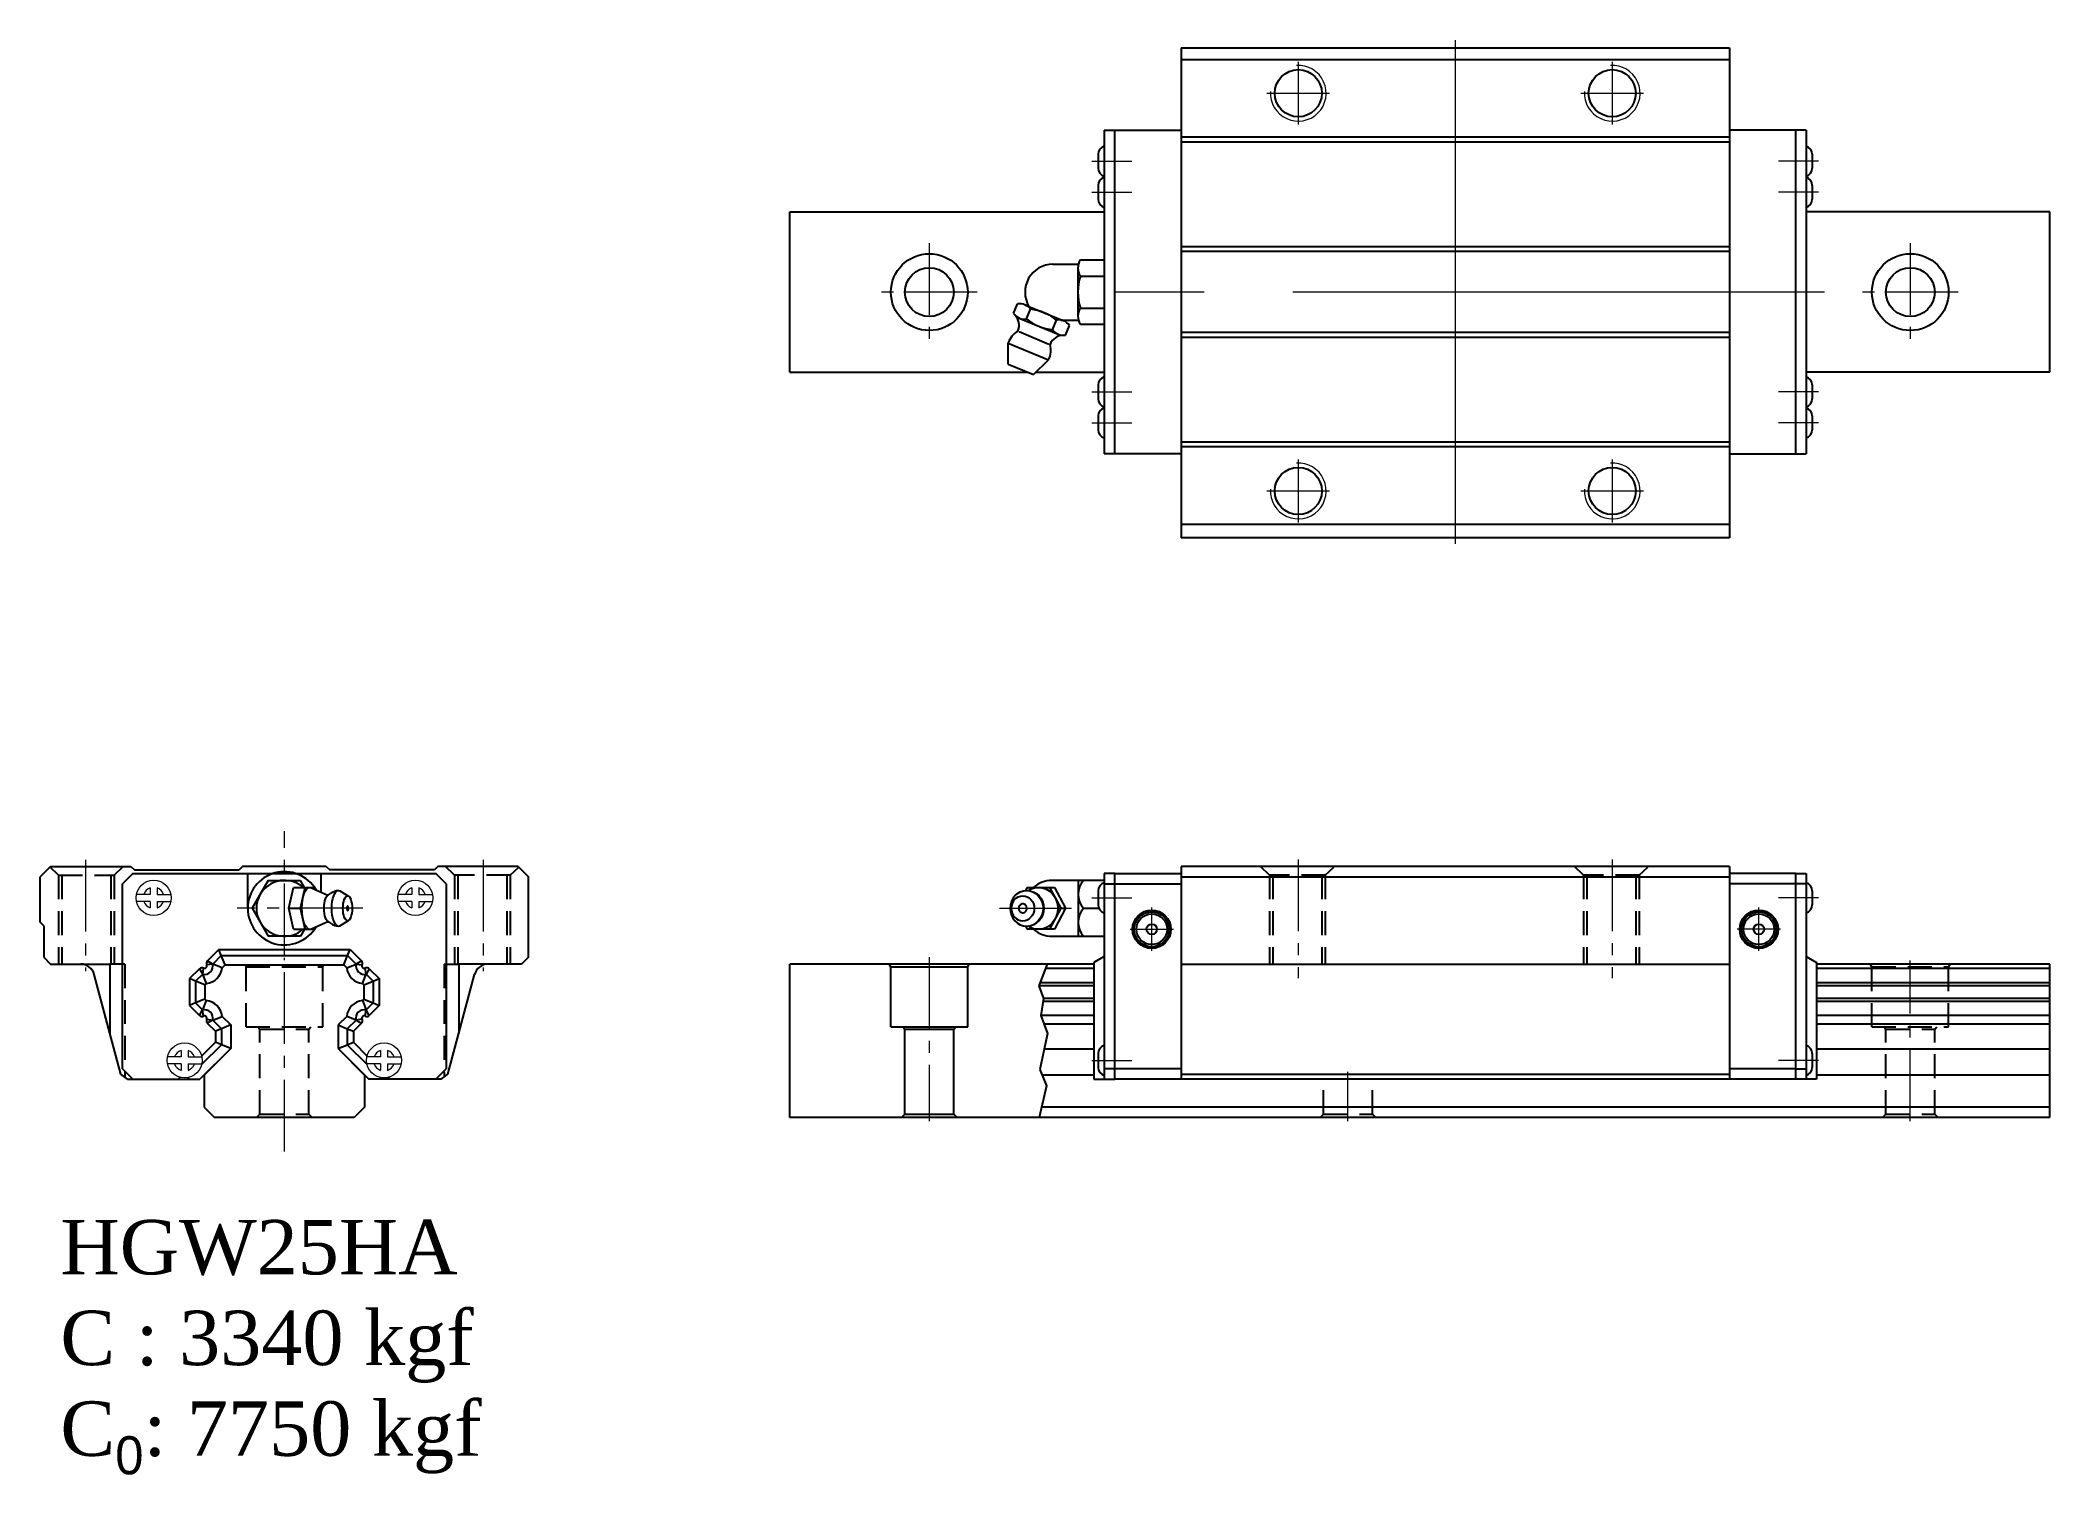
# Model space of a CAD drawing. Extents: x -35 to 253, y -57 to 149.
import ezdxf

# ---------------------------------------------------------------- set-up
doc = ezdxf.new("R2010")
doc.units = 0
doc.header["$LTSCALE"] = 2
doc.header["$MEASUREMENT"] = 0
doc.header["$PDSIZE"] = 0.001
doc.linetypes.add('CENTER2', pattern=[28.575, 19.05, -3.175, 3.175, -3.175])
doc.linetypes.add('DASHED2', pattern=[9.525, 6.35, -3.175])
doc.layers.get('0').update_dxf_attribs({"linetype": 'CONTINUOUS'})
doc.layers.add('中心線', color=4, linetype='CENTER2', lineweight=20)
doc.layers.add('指線', color=3, linetype='CONTINUOUS', lineweight=15)
doc.layers.add('建構線', color=1, linetype='CONTINUOUS')
doc.layers.add('虛線', color=6, linetype='DASHED2', plot=False)

# ---------------------------------------------------------------- blocks, each defined once
blk = doc.blocks.new('HGW25HA_F')
at = {"ltscale": 0.27}
for p, q in [((-48.8, 0), (-48.8, 29.5)), ((-48.8, 29.5), (-39.3, 29.5)), ((39.3, 30.5), (-39.3, 30.5)), ((-39.3, 30.5), (-39.3, 0)), ((-39.3, 29), (39.3, 29)), ((39.3, 30.5), (39.3, 0)), ((48.8, 29.5), (39.3, 29.5)), ((48.8, 0), (48.8, 29.5)), ((-48.8, 28), (-39.3, 28)), ((48.8, 28), (39.3, 28)), ((-39.3, 16.5), (39.3, 16.5)), ((-39.3, 1.5), (-48.8, 1.5)), ((48.8, 0), (-48.8, 0)), ((-39.3, 0.74), (39.3, 0.74)), ((48.8, 1.5), (39.3, 1.5))]:
    blk.add_line(p, q, dxfattribs=at)
for centre, radius in [((-43.5, 21.5), 2.75), ((-43.5, 21.5), 2.5), ((-43.5, 21.5), 2.2), ((43.52, 21.5), 2.75), ((43.52, 21.5), 2.5), ((43.52, 21.5), 2.2), ((-43.5, 21.5), 0.75), ((43.52, 21.5), 0.75)]:
    blk.add_circle(centre, radius, dxfattribs=at)
at = {"layer": '中心線', "ltscale": 0.27}
for p, q in [((-22.5, 31.5), (-22.5, 14.5)), ((22.5, 31.5), (22.5, 14.5)), ((-43.5, 18.39), (-43.5, 24.61)), ((43.52, 18.39), (43.52, 24.61)), ((-46.6, 21.5), (-40.4, 21.5)), ((46.62, 21.5), (40.42, 21.5))]:
    blk.add_line(p, q, dxfattribs=at)
at = {"layer": '虛線', "ltscale": 0.27}
for p, q in [((-26.62, 29.23), (-27.89, 30.5)), ((-26.62, 29.23), (-26.62, 16.5)), ((-18.62, 29.23), (-26.62, 29.23)), ((-26.12, 29.23), (-26.12, 16.5)), ((-19.12, 29.23), (-19.12, 16.5)), ((-18.62, 29.23), (-17.42, 30.42)), ((-18.62, 29.23), (-18.62, 16.5)), ((18.38, 29.23), (17.11, 30.5)), ((18.38, 29.23), (18.38, 16.5)), ((26.38, 29.23), (18.38, 29.23)), ((18.88, 29.23), (18.88, 16.5)), ((25.88, 29.23), (25.88, 16.5)), ((26.38, 29.23), (27.58, 30.42)), ((26.38, 29.23), (26.38, 16.5))]:
    blk.add_line(p, q, dxfattribs=at)
blk = doc.blocks.new('A$C5AC322EB')
blk.add_circle((0, 0), 3.38)
at = {"layer": '中心線'}
for p, q in [((0, -4.5), (0, 4.5)), ((-4.5, 0), (4.5, 0))]:
    blk.add_line(p, q, dxfattribs=at)
at = {"layer": '指線'}
blk.add_arc((0, 0), 4, 266.1774, 183.8226, dxfattribs=at)

msp = doc.modelspace()

# ---------------------------------------------------------------- linework, layer by layer
for p, q in [((128.51, 147.82), (207.11, 147.82)), ((128.51, 147.82), (128.51, 77.62)), ((207.11, 147.82), (207.11, 77.62)), ((207.11, 146.12), (128.51, 146.12)), ((117.51, 136.02), (117.51, 89.62)), ((218.11, 136.02), (218.11, 89.62)), ((116.62, 132.57), (116.62, 130.57)), ((207.11, 135.02), (128.51, 135.02)), ((207.11, 134.32), (128.51, 134.32)), ((218.99, 132.57), (218.99, 130.57)), ((116.62, 128.12), (116.62, 126.12)), ((218.99, 128.12), (218.99, 126.12)), ((72.43, 124.32), (117.51, 124.32)), ((72.43, 101.32), (72.43, 124.32)), ((253.03, 124.32), (218.11, 124.32)), ((207.11, 119.32), (128.51, 119.32)), ((207.11, 118.62), (128.51, 118.62)), ((207.11, 107.02), (128.51, 107.02)), ((207.11, 106.32), (128.51, 106.32)), ((72.43, 101.32), (106.55, 101.32)), ((107.7, 101.32), (117.51, 101.32)), ((253.03, 101.32), (218.11, 101.32)), ((116.62, 99.52), (116.62, 97.52)), ((218.99, 99.52), (218.99, 97.52)), ((116.62, 95.07), (116.62, 93.07)), ((218.99, 95.07), (218.99, 93.07)), ((207.11, 91.32), (128.51, 91.32)), ((207.11, 90.62), (128.51, 90.62)), ((207.11, 79.52), (128.51, 79.52)), ((207.11, 77.62), (128.51, 77.62)), ((117.51, 29.5), (117.51, 0)), ((119.01, 29.5), (117.51, 29.5)), ((216.61, 29.5), (218.11, 29.5)), ((218.11, 29.5), (218.11, 0)), ((116.62, 27), (116.62, 25)), ((117.51, 28), (119.01, 28)), ((218.11, 28), (216.61, 28)), ((218.99, 27), (218.99, 25)), ((117.51, 17.59), (116.01, 16.72)), ((218.11, 17.59), (219.61, 16.72)), ((116.01, 16.72), (116.01, 0)), ((219.61, 16.72), (219.61, 0)), ((116.62, 3.7), (116.62, 1.7)), ((218.99, 3.7), (218.99, 1.7)), ((116.01, 0), (119.01, 0)), ((119.01, 1.5), (117.51, 1.5)), ((216.61, 1.5), (218.11, 1.5)), ((219.61, 0), (216.61, 0))]:
    msp.add_line(p, q)
at = {"ltscale": 0.27}
for p, q in [((117.51, 136.02), (128.51, 136.02)), ((119.01, 89.62), (119.01, 136.02)), ((218.11, 136.02), (207.11, 136.02)), ((216.61, 89.62), (216.61, 136.02)), ((253.03, 101.32), (253.03, 124.32)), ((128.51, 89.62), (117.51, 89.62)), ((207.11, 89.62), (218.11, 89.62)), ((-33.5, 30.5), (-35, 29)), ((-35, 22.5), (-35, 29)), ((-33.5, 30.5), (-22, 30.5)), ((-21.7, 29.5), (-23.2, 28)), ((-22, 30.5), (-21.5, 30)), ((-21.7, 29.5), (21.7, 29.5)), ((-21.5, 30), (-6.5, 30)), ((-6, 30.5), (-6.5, 30)), ((6, 30.5), (-6, 30.5)), ((-5.25, 24.5), (-5.25, 29.5)), ((5.25, 26.82), (5.25, 29.5)), ((6, 30.5), (6.5, 30)), ((21.5, 30), (6.5, 30)), ((22, 30.5), (21.5, 30)), ((23.2, 28), (21.7, 29.5)), ((33.5, 30.5), (22, 30.5)), ((33.5, 30.5), (35, 29)), ((35, 17.5), (35, 29)), ((216.61, 0), (216.61, 29.5)), ((-23.2, 1.5), (-23.2, 28)), ((-2.31, 28.5), (-4.62, 24.5)), ((-2.31, 28.5), (2.31, 28.5)), ((0.64, 24.5), (1.3, 27.5)), ((1.3, 27.5), (4.32, 27.5)), ((2.89, 27.5), (2.31, 28.5)), ((2.33, 24.5), (2.99, 27.5)), ((2.59, 25.65), (2.7, 26.17)), ((2.7, 26.17), (2.84, 26.62)), ((2.84, 26.62), (3.01, 26.99)), ((3.01, 26.99), (3.21, 27.27)), ((3.21, 27.27), (3.43, 27.44)), ((3.43, 27.44), (3.65, 27.5)), ((3.65, 27.5), (3.88, 27.44)), ((3.88, 27.44), (5.88, 26.54)), ((4.38, 27.22), (4.32, 27.5)), ((5.88, 26.54), (6.12, 26.44)), ((5.9, 25.88), (6.01, 26.12)), ((6.01, 26.12), (6.14, 26.3)), ((6.12, 26.44), (6.33, 26.45)), ((6.14, 26.3), (6.28, 26.41)), ((6.28, 26.41), (6.33, 26.45)), ((6.33, 26.45), (6.89, 26.81)), ((6.72, 26.68), (6.89, 26.81)), ((6.89, 26.81), (7.21, 26.98)), ((6.95, 25.92), (7.07, 26.31)), ((7.07, 26.31), (7.22, 26.62)), ((7.21, 26.98), (7.4, 27.03)), ((7.22, 26.62), (7.39, 26.86)), ((7.39, 26.86), (7.57, 27)), ((7.4, 27.03), (7.76, 27.05)), ((7.57, 27), (7.76, 27.05)), ((7.76, 27.05), (7.95, 27)), ((7.95, 27), (9.21, 26.26)), ((8.59, 25.77), (8.69, 25.99)), ((8.69, 25.99), (8.81, 26.16)), ((8.81, 26.16), (8.94, 26.26)), ((8.94, 26.26), (9.07, 26.29)), ((9.07, 26.29), (9.21, 26.26)), ((9.21, 26.26), (9.33, 26.16)), ((9.45, 25.99), (9.33, 26.16)), ((9.56, 25.77), (9.45, 25.99)), ((23.2, 28), (23.2, 1.5)), ((104.7, 26.31), (104.41, 25.92)), ((104.66, 25.77), (104.91, 25.99)), ((104.7, 26.31), (105.06, 26.62)), ((104.91, 25.99), (105.19, 26.16)), ((105.06, 26.62), (105.46, 26.86)), ((105.17, 26.14), (105.17, 26.14)), ((105.19, 26.16), (105.5, 26.26)), ((105.46, 26.86), (105.91, 27)), ((105.5, 26.26), (105.83, 26.29)), ((105.83, 26.29), (106.15, 26.26)), ((105.91, 27), (106.37, 27.05)), ((106.15, 26.26), (106.46, 26.16)), ((106.47, 27.5), (106.22, 27.04)), ((106.37, 27.05), (106.83, 27)), ((106.46, 26.16), (106.75, 25.99)), ((106.47, 27.5), (110.37, 27.5)), ((106.59, 27.03), (107.01, 27.27)), ((106.75, 25.99), (107, 25.77)), ((106.83, 27), (106.97, 26.98)), ((106.83, 27), (107.27, 26.86)), ((106.97, 26.98), (107.41, 26.83)), ((107.01, 27.27), (107.53, 27.44)), ((107.27, 26.86), (107.68, 26.62)), ((107.41, 26.83), (107.81, 26.6)), ((107.53, 27.44), (108.07, 27.5)), ((107.68, 26.62), (108.04, 26.31)), ((107.81, 26.6), (108.17, 26.29)), ((108.04, 26.31), (108.33, 25.92)), ((108.07, 27.5), (108.61, 27.44)), ((108.17, 26.29), (108.46, 25.9)), ((108.61, 27.44), (109.13, 27.27)), ((109.13, 27.27), (109.61, 26.99)), ((109.61, 26.99), (110.03, 26.62)), ((109.67, 27.5), (111.27, 24.5)), ((117.51, 28.5), (110, 28.5)), ((110.03, 26.62), (110.37, 26.17)), ((110.37, 27.5), (111.97, 24.5)), ((110.37, 26.17), (110.63, 25.65)), ((113.75, 28.5), (113.75, 20.5)), ((-4.62, 24.5), (-2.31, 20.5)), ((0.64, 24.5), (2.33, 24.5)), ((1.3, 21.5), (0.64, 24.5)), ((2.99, 21.5), (2.33, 24.5)), ((2.5, 24.5), (2.53, 25.09)), ((2.53, 23.91), (2.5, 24.5)), ((2.53, 25.09), (2.59, 25.65)), ((2.59, 23.35), (2.53, 23.91)), ((2.7, 22.83), (2.59, 23.35)), ((5.68, 24.5), (5.7, 24.88)), ((5.7, 24.12), (5.68, 24.5)), ((5.7, 24.88), (5.74, 25.25)), ((5.74, 23.75), (5.7, 24.12)), ((5.74, 25.25), (5.81, 25.58)), ((5.81, 23.42), (5.74, 23.75)), ((5.81, 25.58), (5.9, 25.88)), ((5.9, 23.12), (5.81, 23.42)), ((6.01, 22.88), (5.9, 23.12)), ((6.79, 24.5), (6.81, 25)), ((6.81, 24), (6.79, 24.5)), ((6.81, 25), (6.86, 25.48)), ((6.86, 23.52), (6.81, 24)), ((6.86, 25.48), (6.95, 25.92)), ((6.95, 23.08), (6.86, 23.52)), ((7.07, 22.69), (6.95, 23.08)), ((8.39, 24.5), (8.4, 24.85)), ((8.4, 24.15), (8.39, 24.5)), ((8.4, 24.85), (8.44, 25.19)), ((8.44, 23.81), (8.4, 24.15)), ((8.44, 25.19), (8.5, 25.5)), ((8.5, 23.5), (8.44, 23.81)), ((8.5, 25.5), (8.59, 25.77)), ((8.59, 23.23), (8.5, 23.5)), ((8.69, 23.01), (8.59, 23.23)), ((9.45, 23.01), (9.56, 23.23)), ((9.64, 25.5), (9.56, 25.77)), ((9.56, 23.23), (9.64, 23.5)), ((9.7, 25.19), (9.64, 25.5)), ((9.64, 23.5), (9.7, 23.81)), ((9.74, 24.85), (9.7, 25.19)), ((9.7, 23.81), (9.74, 24.15)), ((9.76, 24.5), (9.74, 24.85)), ((9.74, 24.15), (9.76, 24.5)), ((104.05, 25), (104.01, 24.5)), ((104.01, 24.5), (104.05, 24)), ((104.19, 25.48), (104.05, 25)), ((104.05, 24), (104.19, 23.52)), ((104.2, 24.85), (104.17, 24.5)), ((104.17, 24.5), (104.2, 24.15)), ((104.41, 25.92), (104.19, 25.48)), ((104.19, 23.52), (104.41, 23.08)), ((104.3, 25.19), (104.2, 24.85)), ((104.2, 24.15), (104.3, 23.81)), ((104.45, 25.5), (104.3, 25.19)), ((104.3, 23.81), (104.45, 23.5)), ((104.41, 23.08), (104.7, 22.69)), ((104.66, 25.77), (104.45, 25.5)), ((104.45, 23.5), (104.66, 23.23)), ((104.66, 23.23), (104.91, 23.01)), ((106.75, 23.01), (107, 23.23)), ((107, 25.77), (107.2, 25.5)), ((107.2, 23.5), (107, 23.23)), ((107.2, 25.5), (107.35, 25.19)), ((107.35, 23.81), (107.2, 23.5)), ((107.35, 25.19), (107.45, 24.85)), ((107.45, 24.15), (107.35, 23.81)), ((107.45, 24.85), (107.48, 24.5)), ((107.48, 24.5), (107.45, 24.15)), ((108.33, 23.08), (108.04, 22.69)), ((108.46, 23.1), (108.17, 22.71)), ((108.33, 25.92), (108.55, 25.48)), ((108.55, 23.52), (108.33, 23.08)), ((108.46, 25.9), (108.67, 25.47)), ((108.67, 23.53), (108.46, 23.1)), ((108.55, 25.48), (108.68, 25)), ((108.68, 24), (108.55, 23.52)), ((108.67, 25.47), (108.8, 24.99)), ((108.8, 24.01), (108.67, 23.53)), ((108.68, 25), (108.73, 24.5)), ((108.73, 24.5), (108.68, 24)), ((108.8, 24.99), (108.85, 24.5)), ((108.85, 24.5), (108.8, 24.01)), ((111.27, 24.5), (109.67, 21.5)), ((111.97, 24.5), (110.37, 21.5)), ((110.63, 23.35), (110.37, 22.83)), ((110.63, 25.65), (110.79, 25.09)), ((110.79, 23.91), (110.63, 23.35)), ((110.79, 25.09), (110.84, 24.5)), ((110.84, 24.5), (110.79, 23.91)), ((111.27, 24.5), (111.97, 24.5)), ((114.53, 24.5), (116.74, 24.5)), ((-34.5, 22), (-35, 22.5)), ((-34.5, 22), (-34.5, 17.5)), ((2.31, 20.5), (-2.31, 20.5)), ((1.3, 21.5), (4.32, 21.5)), ((2.89, 21.5), (2.31, 20.5)), ((2.84, 22.38), (2.7, 22.83)), ((3.01, 22.01), (2.84, 22.38)), ((3.21, 21.73), (3.01, 22.01)), ((3.21, 21.73), (3.43, 21.56)), ((3.43, 21.56), (3.65, 21.5)), ((3.65, 21.5), (3.88, 21.56)), ((3.88, 21.56), (5.88, 22.46)), ((4.32, 21.5), (4.38, 21.78)), ((5.88, 22.46), (6.12, 22.56)), ((6.14, 22.7), (6.01, 22.88)), ((6.07, 22.56), (6.12, 22.56)), ((6.12, 22.56), (6.33, 22.55)), ((6.14, 22.7), (6.28, 22.59)), ((6.28, 22.59), (6.33, 22.55)), ((6.33, 22.55), (6.89, 22.19)), ((6.89, 22.19), (7.21, 22.02)), ((7.22, 22.38), (7.07, 22.69)), ((7.21, 22.02), (7.4, 21.97)), ((7.39, 22.14), (7.22, 22.38)), ((7.39, 22.14), (7.57, 22)), ((7.4, 21.97), (7.76, 21.95)), ((7.57, 22), (7.76, 21.95)), ((7.76, 21.95), (7.95, 22)), ((7.95, 22), (9.21, 22.74)), ((8.81, 22.84), (8.69, 23.01)), ((8.8, 22.86), (8.8, 22.86)), ((8.81, 22.84), (8.94, 22.74)), ((8.94, 22.74), (9.07, 22.71)), ((9.07, 22.71), (9.21, 22.74)), ((9.21, 22.74), (9.33, 22.84)), ((9.33, 22.84), (9.45, 23.01)), ((104.7, 22.69), (105.06, 22.38)), ((104.91, 23.01), (105.19, 22.84)), ((105.06, 22.38), (105.46, 22.14)), ((105.17, 22.86), (105.17, 22.86)), ((105.19, 22.84), (105.5, 22.74)), ((105.46, 22.14), (105.91, 22)), ((105.5, 22.74), (105.83, 22.71)), ((105.83, 22.71), (106.15, 22.74)), ((105.91, 22), (106.37, 21.95)), ((106.15, 22.74), (106.46, 22.84)), ((106.22, 21.96), (106.47, 21.5)), ((106.37, 21.95), (106.83, 22)), ((106.46, 22.84), (106.75, 23.01)), ((110.37, 21.5), (106.47, 21.5)), ((106.59, 21.97), (107.01, 21.73)), ((106.83, 22), (107.27, 22.14)), ((106.83, 22), (106.97, 22.02)), ((106.97, 22.02), (107.41, 22.17)), ((107.01, 21.73), (107.53, 21.56)), ((107.27, 22.14), (107.68, 22.38)), ((107.41, 22.17), (107.81, 22.4)), ((107.53, 21.56), (108.07, 21.5)), ((107.68, 22.38), (108.04, 22.69)), ((107.81, 22.4), (108.17, 22.71)), ((108.07, 21.5), (108.61, 21.56)), ((108.61, 21.56), (109.13, 21.73)), ((109.13, 21.73), (109.61, 22.01)), ((109.61, 22.01), (110.03, 22.38)), ((110, 20.5), (117.51, 20.5)), ((110.37, 22.83), (110.03, 22.38)), ((-34.5, 17.5), (-33.5, 16.5)), ((-9.42, 18.59), (-11.04, 16.96)), ((-9.06, 17.72), (-10.27, 16.51)), ((-9.42, 18.59), (9.42, 18.59)), ((-9.06, 17.72), (-9.42, 18.59)), ((-8.51, 16.4), (-9.06, 17.72)), ((-9.06, 17.72), (9.06, 17.72)), ((8.51, 16.4), (9.06, 17.72)), ((9.06, 17.72), (9.42, 18.59)), ((9.06, 17.72), (10.27, 16.51)), ((9.42, 18.59), (11.04, 16.96)), ((35, 17.5), (34, 16.5)), ((-33.5, 16.5), (-25, 16.5)), ((-25, 6.6), (-27.26, 15.02)), ((-25, 16.5), (-25, 6.6)), ((-12.17, 15.84), (-13.59, 14.42)), ((-13.59, 14.42), (-13.59, 10.57)), ((-12.73, 14.06), (-13.59, 14.42)), ((-11.71, 15.07), (-12.73, 14.06)), ((-12.17, 15.84), (-11.71, 15.07)), ((-11.71, 15.07), (-11.6, 15.94)), ((-11.18, 13.73), (-11.71, 15.07)), ((-10.27, 16.51), (-11.14, 16.39)), ((-11.04, 16.96), (-10.27, 16.51)), ((-8.93, 15.98), (-10.27, 16.51)), ((-8.51, 16.4), (-8.93, 15.98)), ((-8.51, 16.4), (-8.93, 15.98)), ((-8.51, 16.4), (8.51, 16.4)), ((-8.51, 16.4), (8.51, 16.4)), ((8.51, 16.4), (8.93, 15.98)), ((8.51, 16.4), (8.93, 15.98)), ((8.93, 15.98), (10.27, 16.51)), ((11.04, 16.96), (10.27, 16.51)), ((10.27, 16.51), (11.14, 16.39)), ((11.18, 13.73), (11.71, 15.07)), ((11.71, 15.07), (11.6, 15.94)), ((12.17, 15.84), (11.71, 15.07)), ((11.71, 15.07), (12.72, 14.06)), ((12.17, 15.84), (13.59, 14.42)), ((12.72, 14.06), (13.59, 14.42)), ((13.59, 14.42), (13.59, 10.57)), ((34, 16.5), (25, 16.5)), ((25, 16.5), (25, 6.6)), ((25, 6.6), (27.26, 15.02)), ((116.01, 16.5), (72.43, 16.5)), ((72.43, -5.5), (72.43, 16.5)), ((86.93, 16.1), (86.7, 16.5)), ((86.93, 7.5), (86.93, 16.1)), ((86.93, 16.1), (97.93, 16.1)), ((97.93, 16.1), (98.16, 16.5)), ((97.93, 7.5), (97.93, 16.1)), ((116.01, 15.86), (109.06, 15.86)), ((253.03, 16.5), (219.61, 16.5)), ((253.03, 15.86), (219.61, 15.86)), ((253.03, -5.5), (253.03, 16.5)), ((253.03, -5.5), (253.03, 16.5)), ((-11.4, 13.51), (-12.73, 14.06)), ((-12.73, 14.06), (-12.73, 10.93)), ((-11.18, 13.73), (-11.4, 13.51)), ((-11.18, 13.73), (-11.4, 13.51)), ((-11.4, 13.51), (-11.4, 11.48)), ((-11.4, 13.51), (-11.4, 11.48)), ((11.18, 13.73), (11.4, 13.51)), ((11.18, 13.73), (11.4, 13.51)), ((11.4, 13.51), (12.72, 14.06)), ((11.4, 13.51), (11.4, 11.48)), ((11.4, 13.51), (11.4, 11.48)), ((12.72, 14.06), (12.72, 10.93)), ((116.01, 13.41), (108.13, 13.41)), ((116.01, 13.84), (108.29, 13.84)), ((116.01, 11.58), (108.79, 11.58)), ((253.03, 13.84), (219.61, 13.84)), ((253.03, 13.41), (219.61, 13.41)), ((253.03, 11.58), (219.61, 11.58)), ((-12.73, 10.93), (-13.59, 10.57)), ((-13.59, 10.57), (-12.17, 9.16)), ((-11.4, 11.48), (-12.73, 10.93)), ((-12.73, 10.93), (-11.72, 9.93)), ((-12.17, 9.16), (-11.72, 9.93)), ((-11.19, 11.27), (-11.72, 9.93)), ((-11.6, 9.06), (-11.72, 9.93)), ((-11.4, 11.48), (-11.19, 11.27)), ((-11.4, 11.48), (-11.19, 11.27)), ((-10.27, 8.48), (-8.93, 9.01)), ((-8.93, 9.01), (-7.7, 7.78)), ((-8.93, 9.01), (-7.7, 7.78)), ((8.93, 9.01), (7.7, 7.78)), ((8.93, 9.01), (7.7, 7.78)), ((10.27, 8.48), (8.93, 9.01)), ((11.4, 11.48), (11.19, 11.27)), ((11.4, 11.48), (11.19, 11.27)), ((11.19, 11.27), (11.72, 9.93)), ((11.4, 11.48), (12.72, 10.93)), ((11.6, 9.06), (11.72, 9.93)), ((12.72, 10.93), (11.72, 9.93)), ((12.17, 9.16), (11.72, 9.93)), ((13.59, 10.57), (12.17, 9.16)), ((12.72, 10.93), (13.59, 10.57)), ((116.01, 9.13), (108.42, 9.13)), ((116.01, 11.16), (108.73, 11.16)), ((253.03, 11.16), (219.61, 11.16)), ((253.03, 9.13), (219.61, 9.13)), ((-23.43, 0.74), (-25, 6.6)), ((-11.14, 8.61), (-10.27, 8.48)), ((-10.27, 8.48), (-11.05, 8.03)), ((-11.05, 8.03), (-9.89, 6.87)), ((-10.27, 8.48), (-9.03, 7.23)), ((-9.03, 7.23), (-9.89, 6.87)), ((-9.89, 6.87), (-9.89, 5.31)), ((-7.7, 7.78), (-9.03, 7.23)), ((-9.03, 7.23), (-9.03, 4.95)), ((-7.7, 7.78), (-7.7, 4.4)), ((-7.7, 7.78), (-7.7, 4.4)), ((7.7, 7.78), (9.02, 7.23)), ((7.7, 7.78), (7.7, 4.4)), ((7.7, 7.78), (7.7, 4.4)), ((10.27, 8.48), (9.02, 7.23)), ((9.02, 7.23), (9.02, 4.95)), ((9.02, 7.23), (9.89, 6.87)), ((11.05, 8.03), (9.89, 6.87)), ((9.89, 6.87), (9.89, 5.31)), ((11.14, 8.61), (10.27, 8.48)), ((10.27, 8.48), (11.05, 8.03)), ((23.43, 0.74), (25, 6.6)), ((86.93, 7.5), (97.93, 7.5)), ((88.63, 7.5), (88.93, 7.2)), ((88.93, 7.2), (95.93, 7.2)), ((88.93, -5), (88.93, 7.2)), ((95.93, 7.2), (96.23, 7.5)), ((95.93, -5), (95.93, 7.2)), ((116.01, 7.88), (108.88, 7.88)), ((253.03, 7.88), (219.61, 7.88)), ((-7.7, 4.4), (-12.1, 0)), ((-9.89, 5.31), (-11.88, 3.32)), ((-9.03, 4.95), (-11.87, 2.1)), ((-7.7, 4.4), (-11.5, 0.6)), ((-9.03, 4.95), (-9.89, 5.31)), ((-7.7, 4.4), (-9.03, 4.95)), ((7.7, 4.4), (9.02, 4.95)), ((7.7, 4.4), (12.1, 0)), ((7.7, 4.4), (11.5, 0.6)), ((9.02, 4.95), (9.89, 5.31)), ((9.02, 4.95), (11.87, 2.1)), ((9.89, 5.31), (11.88, 3.32)), ((116.01, 4.3), (108.9, 4.3)), ((253.03, 4.3), (219.61, 4.3)), ((-22.47, 0), (-23.43, 0.74)), ((-23.2, 1.5), (-21.7, 0)), ((-14.92, 0.28), (-15.2, 0)), ((-13.7, 0.27), (-13.97, 0)), ((13.7, 0.27), (13.97, 0)), ((14.92, 0.28), (15.2, 0)), ((21.7, 0), (23.2, 1.5)), ((22.47, 0), (23.43, 0.74)), ((116.01, 0.6), (108.61, 0.6)), ((253.03, 0.6), (219.61, 0.6)), ((-22.47, 0), (-12.1, 0)), ((22.47, 0), (12.1, 0)), ((148.43, -5.5), (72.43, -5.5)), ((88.43, -5.5), (88.93, -5)), ((88.93, -5), (95.93, -5)), ((95.93, -5), (96.43, -5.5)), ((152.43, -4), (108.54, -4)), ((253.03, -5.5), (146.22, -5.5)), ((253.03, -4), (146.37, -4))]:
    msp.add_line(p, q, dxfattribs=at)
at = {"linetype": 'Continuous'}
for p, q in [((110.15, 116.82), (113.82, 116.82)), ((113.75, 109.37), (113.75, 116.27)), ((114.08, 117.42), (117.51, 117.42)), ((114.08, 115.12), (117.51, 115.12)), ((104.51, 109.74), (105.09, 111.13)), ((106.13, 111.01), (111.71, 108.7)), ((106.37, 108.97), (106.95, 110.36)), ((114.08, 110.52), (117.51, 110.52)), ((105.31, 107.15), (109.56, 105.38)), ((105.33, 109.08), (110.91, 106.77)), ((110.09, 107.43), (110.66, 108.81)), ((111.28, 108.82), (113.82, 108.82)), ((111.95, 106.66), (112.52, 108.04)), ((114.08, 108.22), (117.51, 108.22)), ((103.75, 105.52), (109.51, 103.13)), ((103.75, 102.49), (103.75, 105.52)), ((103.75, 102.49), (107.36, 100.99)), ((107.36, 100.99), (109.51, 103.13))]:
    msp.add_line(p, q, dxfattribs=at)
at = {"color": 0, "ltscale": 0.27}
for p, q in [((-11.5, 0.6), (-11.5, -4)), ((11.5, 0.6), (11.5, -4)), ((-11.5, -4), (-10, -5.5)), ((10, -5.5), (-10, -5.5)), ((11.5, -4), (10, -5.5))]:
    msp.add_line(p, q, dxfattribs=at)
at = {"ltscale": 0.27}
for points in [[(8.95, 24.5), (8.99, 24.28), (9.02, 24.22), (9.05, 24.19), (9.09, 24.19), (9.13, 24.22), (9.16, 24.28), (9.19, 24.41), (9.19, 24.5), (9.16, 24.72), (9.12, 24.78), (9.09, 24.81), (9.05, 24.81), (9.02, 24.78), (8.99, 24.72), (8.96, 24.59), (8.95, 24.5)], [(106.42, 24.5), (106.38, 24.71), (106.34, 24.82), (106.28, 24.91), (106.2, 25), (106.11, 25.06), (106.01, 25.11), (105.88, 25.14), (105.75, 25.14), (105.65, 25.11), (105.53, 25.05), (105.42, 24.96), (105.33, 24.85), (105.27, 24.73), (105.25, 24.63), (105.23, 24.5), (105.27, 24.29), (105.31, 24.18), (105.37, 24.09), (105.45, 24), (105.55, 23.94), (105.64, 23.89), (105.78, 23.86), (105.9, 23.86), (106.01, 23.89), (106.12, 23.95), (106.23, 24.04), (106.32, 24.15), (106.38, 24.27), (106.41, 24.37), (106.42, 24.5)]]:
    msp.add_lwpolyline(points, dxfattribs=at)
for centre, radius in [((92.43, 112.82), 5.5), ((233.03, 112.82), 5.5), ((92.43, 112.82), 3.5), ((233.03, 112.82), 3.5)]:
    msp.add_circle(centre, radius)
for centre, start, end in [((117.84, 132.56), 105.963, 179.0724), ((217.77, 132.56), 0.9276, 74.037), ((117.84, 130.59), 180.9276, 254.037), ((217.77, 130.59), 285.963, 359.0724), ((117.84, 128.1), 105.963, 179.0724), ((217.77, 128.1), 0.9276, 74.037), ((117.84, 126.14), 180.9276, 254.037), ((217.77, 126.14), 285.963, 359.0724), ((117.84, 99.5), 105.963, 179.0724), ((217.77, 99.5), 0.9276, 74.037), ((117.84, 97.54), 180.9276, 254.037), ((117.84, 95.05), 105.963, 179.0724), ((217.77, 97.54), 285.963, 359.0724), ((217.77, 95.05), 0.9276, 74.037), ((117.84, 93.09), 180.9276, 254.037), ((217.77, 93.09), 285.963, 359.0724), ((117.84, 26.98), 105.963, 179.0724), ((217.77, 26.98), 0.9276, 74.037), ((117.84, 25.02), 180.9276, 254.037), ((217.77, 25.02), 285.963, 359.0724), ((117.84, 3.68), 105.963, 179.0724), ((217.77, 3.68), 0.9276, 74.037), ((117.84, 1.72), 180.9276, 254.037), ((217.77, 1.72), 285.963, 359.0724)]:
    msp.add_arc(centre, 1.22, start, end)
at = {"linetype": 'Continuous'}
for centre, radius, start, end in [((110.15, 112.82), 4, 90, 210.8352), ((115.86, 116.27), 2.12, 147.1328, 212.8672), ((121.71, 112.82), 7.97, 163.2213, 196.7787), ((106.04, 110.8), 1.85, 214.6328, 280.3672), ((103.24, 108.06), 2.06, 335.8479, 45.8479), ((105.42, 109.3), 1.85, 34.6328, 100.3672), ((106.25, 103.42), 6.97, 50.7213, 84.2787), ((115.86, 109.37), 2.12, 147.1328, 212.8672), ((106.49, 104.71), 2.86, 118.5865, 163.5865), ((110.79, 114.37), 6.97, 230.7213, 264.2787), ((111.66, 104.58), 2.06, 89.1521, 159.1521), ((111.62, 108.49), 1.85, 214.6328, 280.3672), ((111, 106.99), 1.85, 34.6328, 100.3672), ((107, 104.5), 2.86, 331.4135, 16.4135)]:
    msp.add_arc(centre, radius, start, end, dxfattribs=at)
at = {"ltscale": 0.27}
for centre, radius, start, end in [((0, 24.5), 5.25, 30.2433, 329.7567), ((0, 24.5), 4, 48.5904, 311.4096), ((110, 24.5), 4, 90, 131.4096), ((116.7, 26.5), 2.95, 137.3886, 222.6114), ((116.7, 22.5), 2.95, 137.3886, 222.6114), ((110, 24.5), 4, 228.5904, 270), ((-29.19, 14.5), 2, 15, 90), ((-11.81, 15.49), 0.5, 64.2077, 135), ((-11.45, 16.24), 1.21, 257.1573, 12.8428), ((-11.45, 16.24), 0.34, 244.2077, 25.7923), ((-10.69, 16.61), 0.5, 135, 205.7923), ((-11.45, 16.24), 2.53, 276.0063, 353.9937), ((-11.45, 16.24), 2.53, 276.0063, 353.9937), ((11.45, 16.24), 2.53, 186.0063, 263.9937), ((11.45, 16.24), 2.53, 186.0063, 263.9937), ((11.45, 16.24), 1.21, 167.1572, 282.8427), ((10.69, 16.61), 0.5, 334.2077, 45), ((11.45, 16.24), 0.34, 154.2077, 295.7923), ((11.81, 15.49), 0.5, 45, 115.7923), ((29.19, 14.5), 2, 90, 165), ((-11.82, 9.51), 0.5, 225, 296.3491), ((-11.45, 8.76), 1.21, 346.7246, 103.2754), ((-11.45, 8.76), 0.34, 333.6509, 116.3491), ((-11.45, 8.76), 2.53, 5.7292, 84.2708), ((-11.45, 8.76), 2.53, 5.7292, 84.2708), ((11.45, 8.76), 2.53, 95.7292, 174.2708), ((11.45, 8.76), 2.53, 95.7292, 174.2708), ((11.45, 8.76), 1.21, 76.7246, 193.2754), ((11.45, 8.76), 0.34, 63.6509, 206.3491), ((11.82, 9.51), 0.5, 243.6509, 315), ((-10.69, 8.38), 0.5, 153.6509, 225), ((10.69, 8.38), 0.5, 315, 26.3491)]:
    msp.add_arc(centre, radius, start, end, dxfattribs=at)
for p in [(9.76, 24.5), (104.01, 24.5)]:
    msp.add_point(p)
at = {"layer": '中心線', "ltscale": 2}
for p, q in [((167.81, 148.92), (167.81, 76.72)), ((220.74, 112.82), (115.8, 112.82))]:
    msp.add_line(p, q, dxfattribs=at)
at = {"layer": '中心線'}
for p, q in [((115.72, 131.57), (121.48, 131.57)), ((219.89, 131.57), (214.14, 131.57)), ((115.72, 127.12), (121.48, 127.12)), ((219.89, 127.12), (214.14, 127.12)), ((115.72, 98.52), (121.48, 98.52)), ((219.89, 98.52), (214.14, 98.52)), ((115.72, 94.07), (121.48, 94.07)), ((219.89, 94.07), (214.14, 94.07)), ((115.72, 26), (121.48, 26)), ((219.89, 26), (214.14, 26)), ((115.72, 2.7), (121.48, 2.7)), ((219.89, 2.7), (214.14, 2.7))]:
    msp.add_line(p, q, dxfattribs=at)
at = {"layer": '中心線', "ltscale": 0.27}
for p, q in [((92.43, 119.83), (92.43, 105.82)), ((233.03, 119.83), (233.03, 105.82)), ((99.31, 112.82), (85.55, 112.82)), ((239.91, 112.82), (226.15, 112.82)), ((0, 17.75), (0, 35.57)), ((-28.5, 31.45), (-28.5, 15.5)), ((28.5, 31.45), (28.5, 15.5)), ((11.26, 24.5), (-6.75, 24.5)), ((102.51, 24.5), (116.74, 24.5)), ((0, -10.35), (0, 17.4)), ((92.43, 17.5), (92.43, -6)), ((233.03, -6), (233.03, 17)), ((152.43, -6), (152.43, 1.07))]:
    msp.add_line(p, q, dxfattribs=at)
at = {"layer": '建構線', "ltscale": 0.27}
for p, q in [((109.3, 16.5), (108.13, 13.41)), ((108.13, 13.41), (108.79, 11.58)), ((108.79, 11.58), (108.42, 9.13)), ((108.42, 9.13), (109.38, 6.55)), ((109.38, 6.55), (108.28, 1.42)), ((108.28, 1.42), (109.23, -0.93)), ((109.23, -0.93), (108.2, -5.5))]:
    msp.add_line(p, q, dxfattribs=at)
at = {"layer": '指線', "ltscale": 0.27}
for p, q in [((-19.25, 26.5), (-21.21, 26.5)), ((-19.25, 27.42), (-19.25, 26.5)), ((-18.24, 27.42), (-18.24, 26.5)), ((-18.24, 26.5), (-16.28, 26.5)), ((18.25, 26.5), (16.29, 26.5)), ((18.25, 27.42), (18.25, 26.5)), ((19.26, 27.42), (19.26, 26.5)), ((19.26, 26.5), (21.22, 26.5)), ((-19.25, 25.5), (-21.21, 25.5)), ((-19.25, 25.5), (-19.25, 24.58)), ((-18.24, 25.5), (-18.24, 24.58)), ((-18.24, 25.5), (-16.28, 25.5)), ((18.25, 25.5), (16.29, 25.5)), ((18.25, 25.5), (18.25, 24.58)), ((19.26, 25.5), (21.22, 25.5)), ((19.26, 25.5), (19.26, 24.58)), ((-14.81, 3.2), (-16.77, 3.2)), ((-14.81, 4.12), (-14.81, 3.2)), ((-13.8, 4.12), (-13.8, 3.2)), ((-13.8, 3.2), (-11.84, 3.2)), ((13.79, 3.2), (11.83, 3.2)), ((13.79, 4.12), (13.79, 3.2)), ((14.8, 4.12), (14.8, 3.2)), ((14.8, 3.2), (16.76, 3.2)), ((-14.81, 2.2), (-16.77, 2.2)), ((-14.81, 2.2), (-14.81, 1.28)), ((-13.8, 2.2), (-11.84, 2.2)), ((-13.8, 2.2), (-13.8, 1.28)), ((13.79, 2.2), (11.83, 2.2)), ((13.79, 2.2), (13.79, 1.28)), ((14.8, 2.2), (16.76, 2.2)), ((14.8, 2.2), (14.8, 1.28))]:
    msp.add_line(p, q, dxfattribs=at)
for centre, radius in [((-18.74, 26), 2.52), ((18.76, 26), 2.52), ((-14.31, 2.7), 2.51), ((14.29, 2.7), 2.51)]:
    msp.add_circle(centre, radius, dxfattribs=at)
for centre, start, end in [((-18.74, 26), 109.3893, 160.5483), ((-18.74, 26), 19.4694, 70.4662), ((18.76, 26), 109.3893, 160.5483), ((18.76, 26), 19.4694, 70.4662), ((-18.74, 26), 199.4715, 250.6284), ((-18.74, 26), 289.5516, 340.5463), ((18.76, 26), 199.4715, 250.6284), ((18.76, 26), 289.5516, 340.5463), ((-14.31, 2.7), 109.5614, 160.514), ((-14.31, 2.7), 19.4683, 70.6013), ((14.29, 2.7), 109.5614, 160.514), ((14.29, 2.7), 19.4683, 70.6013), ((-14.31, 2.7), 199.474, 250.4209), ((-14.31, 2.7), 289.3809, 340.5082), ((14.29, 2.7), 199.474, 250.4209), ((14.29, 2.7), 289.3809, 340.5082)]:
    msp.add_arc(centre, 1.51, start, end, dxfattribs=at)
at = {"layer": '虛線', "ltscale": 0.27}
for p, q in [((-32.38, 29.23), (-33.58, 30.42)), ((-32.38, 29.23), (-32.38, 16.5)), ((-32.38, 29.23), (-24.38, 29.23)), ((-31.88, 29.23), (-31.88, 16.5)), ((-24.88, 29.23), (-24.88, 16.5)), ((-24.38, 29.23), (-23.11, 30.5)), ((-24.38, 29.23), (-24.38, 16.5)), ((24.38, 29.23), (23.11, 30.5)), ((24.38, 29.23), (24.38, 16.5)), ((32.38, 29.23), (24.38, 29.23)), ((24.88, 29.23), (24.88, 16.5)), ((31.88, 29.23), (31.88, 16.5)), ((32.38, 29.23), (33.58, 30.42)), ((32.38, 29.23), (32.38, 16.5)), ((-22.88, 16.5), (-25, 16.5)), ((-22.88, 16.5), (-22.88, 0.32)), ((22.88, 16.5), (25, 16.5)), ((22.88, 16.5), (22.88, 0.32)), ((227.53, 16.1), (227.3, 16.5)), ((227.53, 7.5), (227.53, 16.1)), ((227.53, 16.1), (238.53, 16.1)), ((238.53, 16.1), (238.76, 16.5)), ((238.53, 7.5), (238.53, 16.1)), ((227.53, 7.5), (238.53, 7.5)), ((229.23, 7.5), (229.53, 7.2)), ((229.23, 7.5), (229.53, 7.2)), ((229.53, -5), (229.53, 7.2)), ((229.53, 7.2), (236.53, 7.2)), ((236.53, 7.2), (236.83, 7.5)), ((236.53, -5), (236.53, 7.2)), ((148.93, -5), (148.93, 0)), ((155.93, -5), (155.93, 0)), ((148.43, -5.5), (148.93, -5)), ((148.93, -5), (155.93, -5)), ((155.93, -5), (156.43, -5.5)), ((229.03, -5.5), (229.53, -5)), ((229.53, -5), (236.53, -5)), ((236.53, -5), (237.03, -5.5))]:
    msp.add_line(p, q, dxfattribs=at)
at = {"layer": '虛線', "color": 6, "ltscale": 0.27}
for p, q in [((-5.5, 16.1), (-5.67, 16.4)), ((-5.5, 16.1), (5.5, 16.1)), ((-5.5, 7.5), (-5.5, 16.1)), ((5.5, 16.1), (5.67, 16.4)), ((5.5, 7.5), (5.5, 16.1)), ((-5.5, 7.5), (5.5, 7.5)), ((-3.5, -5), (-3.5, 7.2)), ((-3.5, 7.2), (3.5, 7.2)), ((3.5, -5), (3.5, 7.2)), ((-4, -5.5), (-3.5, -5)), ((-3.5, -5), (3.5, -5)), ((3.5, -5), (4, -5.5))]:
    msp.add_line(p, q, dxfattribs=at)
at = {"layer": '虛線', "color": 1, "ltscale": 0.27}
for p, q in [((-3.8, 7.5), (-3.5, 7.2)), ((3.5, 7.2), (3.8, 7.5))]:
    msp.add_line(p, q, dxfattribs=at)

# ---------------------------------------------------------------- block references
at = {"rotation": 270}
for p in [(145.31, 141.32), (190.31, 141.32), (145.31, 84.32), (190.31, 84.32)]:
    msp.add_blockref('A$C5AC322EB', p, dxfattribs=at)
msp.add_blockref('HGW25HA_F', (167.81, 0))

# ---------------------------------------------------------------- texts
at = {"insert": (-32.11, -20.16), "char_height": 7.8, "width": 100.6095, "attachment_point": 1}
msp.add_mtext('\\A1;{\\fTimes New Roman|b0|i0|c0|p18;HGW25HA\\PC : 3340 kgf\\PC\\fProxy 1|b0|i0|c0|p0;\\H0.7x;\\S^ 0;\\fTimes New Roman|b0|i0|c0|p18;\\H1.429x;: 7750 kgf}', dxfattribs=at)

doc.saveas('drawing.dxf')
